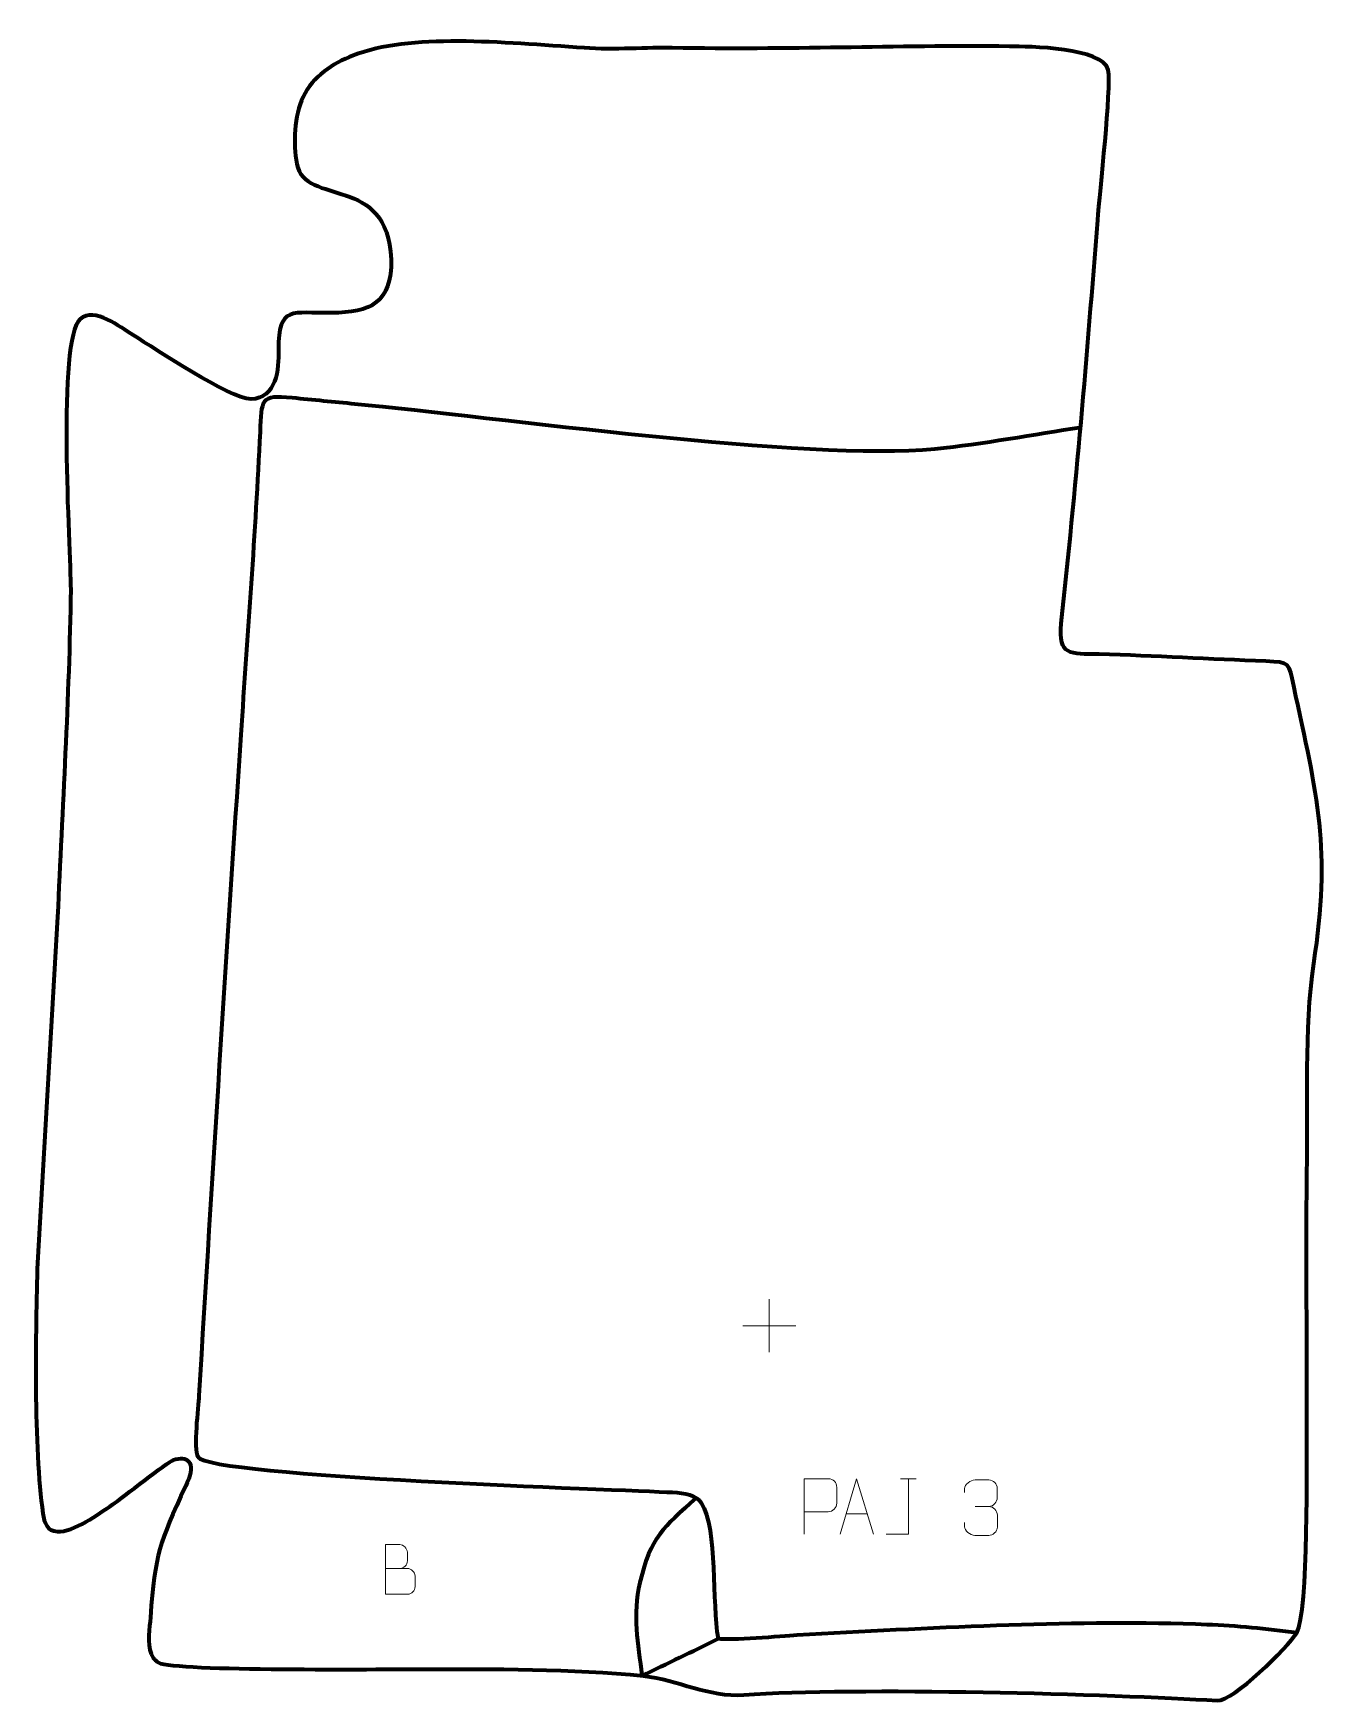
# Model space of a CAD drawing. Header units: millimetres. Extents: x -726 to -142, y 236 to 987.
import ezdxf

# ---------------------------------------------------------------- set-up
doc = ezdxf.new("R2010")
doc.units = ezdxf.units.MM
doc.header["$MEASUREMENT"] = 0
doc.layers.add('layer 2', color=7, linetype='Continuous')
doc.layers.add('layer 3', color=7, linetype='Continuous')

msp = doc.modelspace()

# ---------------------------------------------------------------- linework, layer by layer
at = {"layer": 'layer 2', "color": 142, "lineweight": 158}
for points, knots in [([(-254.4512, 809.7657), (-276.0269, 806.5417), (-298.859, 802.1463), (-320.4132, 800.011), (-320.4132, 800.011), (-377.6018, 794.3455), (-518.978, 814.4207), (-581.3739, 820.2841), (-581.3739, 820.2841), (-590.7869, 821.1703), (-600.1965, 822.09), (-609.6026, 823.0458), (-609.6026, 823.0458), (-624.2058, 824.5335), (-623.411, 822.2384), (-624.0957, 807.71), (-624.0957, 807.71), (-626.2265, 762.4964), (-629.7647, 716.6675), (-632.7594, 671.4395), (-632.7594, 671.4395), (-639.3251, 572.2797), (-645.6461, 473.248), (-651.6008, 374.0482), (-651.6008, 374.0482), (-651.9192, 368.7441), (-654.1955, 349.9484), (-652.097, 346.4171), (-652.097, 346.4171), (-646.762, 337.4395), (-460.7084, 331.6349), (-438.5012, 330.4804), (-438.5012, 330.4804), (-432.9982, 330.1949), (-427.7017, 329.1422), (-425.5647, 325.7428), (-425.5647, 325.7428), (-417.9719, 313.6653), (-420.9497, 280.4977), (-417.9975, 264.6886), (-417.9975, 264.6886), (-412.828, 263.7659), (-389.3376, 265.836), (-382.3675, 266.2815), (-382.3675, 266.2815), (-323.643, 269.4789), (-261.9046, 273.0162), (-203.212, 271.2199), (-203.212, 271.2199), (-189.5359, 270.8013), (-176.2714, 269.768), (-162.7063, 267.9629), (-162.7063, 267.9629), (-160.9996, 267.7266), (-159.2942, 267.501), (-157.5854, 267.2814)], [0, 0, 0, 0, 0.06666667, 0.06666667, 0.06666667, 0.06666667, 0.13333333, 0.13333333, 0.13333333, 0.13333333, 0.2, 0.2, 0.2, 0.2, 0.26666667, 0.26666667, 0.26666667, 0.26666667, 0.33333333, 0.33333333, 0.33333333, 0.33333333, 0.4, 0.4, 0.4, 0.4, 0.46666667, 0.46666667, 0.46666667, 0.46666667, 0.53333333, 0.53333333, 0.53333333, 0.53333333, 0.6, 0.6, 0.6, 0.6, 0.66666667, 0.66666667, 0.66666667, 0.66666667, 0.73333333, 0.73333333, 0.73333333, 0.73333333, 0.8, 0.8, 0.8, 0.8, 0.86666667, 0.86666667, 0.86666667, 0.86666667, 1, 1, 1, 1]), ([(-427.8497, 327.9649), (-442.768, 314.3546), (-448.2525, 310.5774), (-453.1494, 289.8974), (-453.1494, 289.8974), (-456.6249, 275.2196), (-454.0446, 262.5098), (-452.2237, 247.9291), (-452.2237, 247.9291), (-440.8953, 253.3319), (-429.6247, 258.841), (-418.3305, 264.3139)], [0, 0, 0, 0, 0.25, 0.25, 0.25, 0.25, 0.5, 0.5, 0.5, 0.5, 1, 1, 1, 1])]:
    msp.add_open_spline(points, degree=3, knots=knots, dxfattribs=at)
at = {"layer": 'layer 3', "color": 242, "lineweight": 158}
msp.add_open_spline([(-724.2201, 433.8245), (-724.2201, 433.8245), (-715.1662, 589.5341), (-715.1662, 589.5341), (-715.1662, 589.5341), (-713.1785, 638.3223), (-709.908, 688.0531), (-709.2986, 736.7712), (-709.2986, 736.7712), (-709.4539, 755.4922), (-715.5827, 849.4917), (-705.033, 858.5578), (-705.033, 858.5578), (-698.5447, 864.1336), (-687.1039, 854.9278), (-681.1607, 851.2675), (-681.1607, 851.2675), (-670.7703, 844.861), (-638.1612, 822.9591), (-628.1082, 822.4524), (-628.1082, 822.4524), (-616.5934, 822.9723), (-615.6434, 835.863), (-615.8177, 844.7253), (-615.8177, 844.7253), (-615.8931, 864.9927), (-609.5563, 861.032), (-592.0256, 861.2757), (-592.0256, 861.2757), (-574.3285, 861.5217), (-564.7166, 865.7907), (-565.1229, 885.4517), (-565.1229, 885.4517), (-566.6511, 924.193), (-603.8417, 909.0524), (-607.5314, 928.417), (-607.5314, 928.417), (-609.264, 937.5103), (-608.8375, 950.1189), (-604.7079, 958.5892), (-604.7079, 958.5892), (-600.2158, 967.8024), (-591.591, 973.448), (-582.1876, 977.1813), (-582.1876, 977.1813), (-557.1196, 987.1338), (-515.6616, 983.1946), (-478.0862, 980.5508), (-478.0862, 980.5508), (-465.296, 979.6509), (-448.9816, 980.7915), (-438.6087, 980.6037), (-438.6087, 980.6037), (-386.8937, 979.6676), (-338.5513, 981.7807), (-286.8922, 981.2938), (-286.8922, 981.2938), (-278.1465, 981.2114), (-244.9211, 980.7231), (-242.4108, 970.6707), (-242.4108, 970.6707), (-240.9544, 962.4173), (-246.1852, 915.8259), (-247.1802, 903.0134), (-247.1802, 903.0134), (-251.8984, 842.4445), (-256.9784, 781.8778), (-263.585, 721.4866), (-263.585, 721.4866), (-264.8455, 706.7421), (-259.7535, 707.9608), (-246.5006, 707.6404), (-246.5006, 707.6404), (-221.5378, 706.9924), (-196.5203, 705.4914), (-171.5496, 704.4968), (-171.5496, 704.4968), (-160.5239, 704.0575), (-161.2365, 703.9232), (-158.9482, 693.4074), (-158.9482, 693.4074), (-148.2649, 644.0001), (-141.9151, 619.7532), (-149.9838, 568.4188), (-149.9838, 568.4188), (-154.2282, 538.5825), (-152.5423, 504.6834), (-153.0132, 474.2406), (-153.0132, 474.2406), (-153.5131, 436.8979), (-152.8938, 399.2078), (-153.1112, 361.7892), (-153.1112, 361.7892), (-153.1603, 346.8041), (-152.2537, 275.7281), (-157.5854, 267.2814), (-157.5854, 267.2814), (-161.7468, 260.6886), (-186.0952, 236.2472), (-193.4794, 236.7183), (-193.4794, 236.7183), (-240.2258, 239.7006), (-356.4396, 242.8862), (-406.4148, 239.3149), (-406.4148, 239.3149), (-422.3221, 238.1783), (-435.9843, 246.0994), (-451.568, 247.8114), (-451.568, 247.8114), (-483.3465, 251.2188), (-519.6968, 250.8499), (-551.7918, 250.8875), (-551.7918, 250.8875), (-568.372, 250.8912), (-662.1157, 249.8226), (-669.8001, 253.8435), (-669.8001, 253.8435), (-671.3915, 254.6762), (-672.43, 256.041), (-673.0873, 257.7108), (-673.0873, 257.7108), (-674.9616, 262.4713), (-673.7401, 269.7106), (-673.4146, 274.1649), (-673.4146, 274.1649), (-671.2673, 303.5369), (-669.4934, 307.141), (-657.5398, 333.3257), (-657.5398, 333.3257), (-657.5398, 333.3257), (-656.8342, 334.8712), (-656.8342, 334.8712), (-656.8342, 334.8712), (-652.6208, 344.1004), (-657.1433, 347.1874), (-662.9976, 345.0324), (-662.9976, 345.0324), (-665.8026, 343.9998), (-686.0681, 327.9981), (-690.4698, 325.0031), (-690.4698, 325.0031), (-696.7929, 320.7009), (-708.0018, 312.3145), (-715.276, 312.8117), (-715.276, 312.8117), (-719.9181, 313.129), (-721.1676, 316.6023), (-721.8004, 320.958), (-721.8004, 320.958), (-726.0831, 350.4351), (-725.1559, 403.043), (-724.2201, 433.8245)], degree=3, knots=[0, 0, 0, 0, 0.02564103, 0.02564103, 0.02564103, 0.02564103, 0.05128205, 0.05128205, 0.05128205, 0.05128205, 0.07692308, 0.07692308, 0.07692308, 0.07692308, 0.1025641, 0.1025641, 0.1025641, 0.1025641, 0.12820513, 0.12820513, 0.12820513, 0.12820513, 0.15384615, 0.15384615, 0.15384615, 0.15384615, 0.17948718, 0.17948718, 0.17948718, 0.17948718, 0.20512821, 0.20512821, 0.20512821, 0.20512821, 0.23076923, 0.23076923, 0.23076923, 0.23076923, 0.25641026, 0.25641026, 0.25641026, 0.25641026, 0.28205128, 0.28205128, 0.28205128, 0.28205128, 0.30769231, 0.30769231, 0.30769231, 0.30769231, 0.33333333, 0.33333333, 0.33333333, 0.33333333, 0.35897436, 0.35897436, 0.35897436, 0.35897436, 0.38461538, 0.38461538, 0.38461538, 0.38461538, 0.41025641, 0.41025641, 0.41025641, 0.41025641, 0.43589744, 0.43589744, 0.43589744, 0.43589744, 0.46153846, 0.46153846, 0.46153846, 0.46153846, 0.48717949, 0.48717949, 0.48717949, 0.48717949, 0.51282051, 0.51282051, 0.51282051, 0.51282051, 0.53846154, 0.53846154, 0.53846154, 0.53846154, 0.56410256, 0.56410256, 0.56410256, 0.56410256, 0.58974359, 0.58974359, 0.58974359, 0.58974359, 0.61538462, 0.61538462, 0.61538462, 0.61538462, 0.64102564, 0.64102564, 0.64102564, 0.64102564, 0.66666667, 0.66666667, 0.66666667, 0.66666667, 0.69230769, 0.69230769, 0.69230769, 0.69230769, 0.71794872, 0.71794872, 0.71794872, 0.71794872, 0.74358974, 0.74358974, 0.74358974, 0.74358974, 0.76923077, 0.76923077, 0.76923077, 0.76923077, 0.79487179, 0.79487179, 0.79487179, 0.79487179, 0.82051282, 0.82051282, 0.82051282, 0.82051282, 0.84615385, 0.84615385, 0.84615385, 0.84615385, 0.87179487, 0.87179487, 0.87179487, 0.87179487, 0.8974359, 0.8974359, 0.8974359, 0.8974359, 0.92307692, 0.92307692, 0.92307692, 0.92307692, 0.94871795, 0.94871795, 0.94871795, 0.94871795, 1, 1, 1, 1], dxfattribs=at)
at = {"layer": 'layer 3', "color": 250, "lineweight": 9}
for points in [[(-394.9303, 417.4489), (-394.9303, 417.4489), (-394.9303, 393.471), (-394.9303, 393.471)], [(-406.9192, 405.4599), (-406.9192, 405.4599), (-382.9413, 405.4599), (-382.9413, 405.4599)], [(-335.9628, 336.5498), (-335.9628, 336.5498), (-328.7946, 336.5498), (-328.7946, 336.5498)], [(-302.3787, 324.073), (-302.3787, 324.073), (-296.1823, 324.073), (-296.1823, 324.073)], [(-360.3454, 320.8457), (-360.3454, 320.8457), (-350.8497, 320.8457), (-350.8497, 320.8457)]]:
    msp.add_open_spline(points, degree=3, dxfattribs=at)
for points, knots in [([(-379.2441, 311.5962), (-379.2441, 311.5962), (-379.2441, 336.5498), (-379.2441, 336.5498), (-379.2441, 336.5498), (-375.6491, 336.5498), (-372.0538, 336.5498), (-368.4584, 336.5498), (-368.4584, 336.5498), (-366.1332, 336.5119), (-364.5758, 335.0218), (-364.58, 332.6557), (-364.58, 332.6557), (-364.5804, 330.62), (-364.5804, 327.5607), (-364.58, 325.5247), (-364.58, 325.5247), (-364.5865, 323.6493), (-366.3987, 321.7074), (-368.4083, 321.6883), (-368.4083, 321.6883), (-368.4083, 321.6883), (-379.2441, 321.6883), (-379.2441, 321.6883)], [0, 0, 0, 0, 0.14285714, 0.14285714, 0.14285714, 0.14285714, 0.28571429, 0.28571429, 0.28571429, 0.28571429, 0.42857143, 0.42857143, 0.42857143, 0.42857143, 0.57142857, 0.57142857, 0.57142857, 0.57142857, 0.71428571, 0.71428571, 0.71428571, 0.71428571, 1, 1, 1, 1]), ([(-363.068, 311.5963), (-363.068, 311.5963), (-355.697, 336.5498), (-355.697, 336.5498), (-355.697, 336.5498), (-355.697, 336.5498), (-348.1271, 311.5963), (-348.1271, 311.5963)], [0, 0, 0, 0, 0.33333333, 0.33333333, 0.33333333, 0.33333333, 1, 1, 1, 1]), ([(-342.4007, 311.5962), (-342.4007, 311.5962), (-332.3787, 311.5962), (-332.3787, 311.5962), (-332.3787, 311.5962), (-332.3787, 311.5962), (-332.3787, 336.5498), (-332.3787, 336.5498)], [0, 0, 0, 0, 0.33333333, 0.33333333, 0.33333333, 0.33333333, 1, 1, 1, 1]), ([(-307.0884, 330.3182), (-307.0884, 330.3182), (-307.0884, 332.1754), (-307.0884, 332.1754), (-307.0884, 332.1754), (-307.1027, 333.9173), (-304.4382, 336.0354), (-302.3791, 336.0127), (-302.3791, 336.0127), (-300.315, 336.0127), (-298.251, 336.0127), (-296.1873, 336.0127), (-296.1873, 336.0127), (-293.9928, 336.0215), (-292.3945, 334.1747), (-292.3501, 332.2626), (-292.3501, 332.2626), (-292.3505, 330.8275), (-292.3505, 329.3924), (-292.3501, 327.9569), (-292.3501, 327.9569), (-292.3987, 326.3034), (-294.0013, 324.0734), (-296.1996, 324.0834), (-296.1996, 324.0834), (-293.9959, 324.0722), (-292.3879, 322.269), (-292.3339, 320.2095), (-292.3339, 320.2095), (-292.3343, 318.4248), (-292.3343, 316.6401), (-292.3339, 314.855), (-292.3339, 314.855), (-292.3238, 312.7936), (-294.3787, 311.0305), (-296.1996, 311.0386), (-296.1996, 311.0386), (-298.2649, 311.0389), (-300.3301, 311.0389), (-302.3957, 311.0386), (-302.3957, 311.0386), (-304.5643, 311.0501), (-307.0953, 313.4503), (-307.1139, 314.9121), (-307.1139, 314.9121), (-307.1139, 314.9121), (-307.1139, 316.8207), (-307.1139, 316.8207)], [0, 0, 0, 0, 0.07692308, 0.07692308, 0.07692308, 0.07692308, 0.15384615, 0.15384615, 0.15384615, 0.15384615, 0.23076923, 0.23076923, 0.23076923, 0.23076923, 0.30769231, 0.30769231, 0.30769231, 0.30769231, 0.38461538, 0.38461538, 0.38461538, 0.38461538, 0.46153846, 0.46153846, 0.46153846, 0.46153846, 0.53846154, 0.53846154, 0.53846154, 0.53846154, 0.61538462, 0.61538462, 0.61538462, 0.61538462, 0.69230769, 0.69230769, 0.69230769, 0.69230769, 0.76923077, 0.76923077, 0.76923077, 0.76923077, 0.84615385, 0.84615385, 0.84615385, 0.84615385, 1, 1, 1, 1]), ([(-567.6135, 296.1743), (-564.3545, 296.1747), (-561.0951, 296.1747), (-557.8354, 296.1743), (-557.8354, 296.1743), (-556.0661, 296.1588), (-554.3432, 294.6038), (-554.3432, 292.768), (-554.3432, 292.768), (-554.3435, 291.7572), (-554.3435, 289.0259), (-554.3432, 288.0148), (-554.3432, 288.0148), (-554.3273, 286.3507), (-555.7086, 284.5469), (-557.788, 284.5621), (-557.788, 284.5621), (-561.048, 284.5624), (-564.3077, 284.5624), (-567.567, 284.5621), (-567.567, 284.5621), (-567.567, 292.0125), (-567.567, 299.4626), (-567.567, 306.9124), (-567.567, 306.9124), (-565.4409, 306.9124), (-563.3145, 306.9124), (-561.188, 306.9124), (-561.188, 306.9124), (-559.6825, 306.9282), (-557.8045, 305.217), (-557.7886, 303.4593), (-557.7886, 303.4593), (-557.789, 301.6087), (-557.789, 301.478), (-557.7886, 299.6271), (-557.7886, 299.6271), (-557.7732, 297.7765), (-559.4341, 296.1588), (-561.2345, 296.1743)], [0, 0, 0, 0, 0.09090909, 0.09090909, 0.09090909, 0.09090909, 0.18181818, 0.18181818, 0.18181818, 0.18181818, 0.27272727, 0.27272727, 0.27272727, 0.27272727, 0.36363636, 0.36363636, 0.36363636, 0.36363636, 0.45454545, 0.45454545, 0.45454545, 0.45454545, 0.54545455, 0.54545455, 0.54545455, 0.54545455, 0.63636364, 0.63636364, 0.63636364, 0.63636364, 0.72727273, 0.72727273, 0.72727273, 0.72727273, 0.81818182, 0.81818182, 0.81818182, 0.81818182, 1, 1, 1, 1])]:
    msp.add_open_spline(points, degree=3, knots=knots, dxfattribs=at)

doc.saveas('drawing.dxf')
